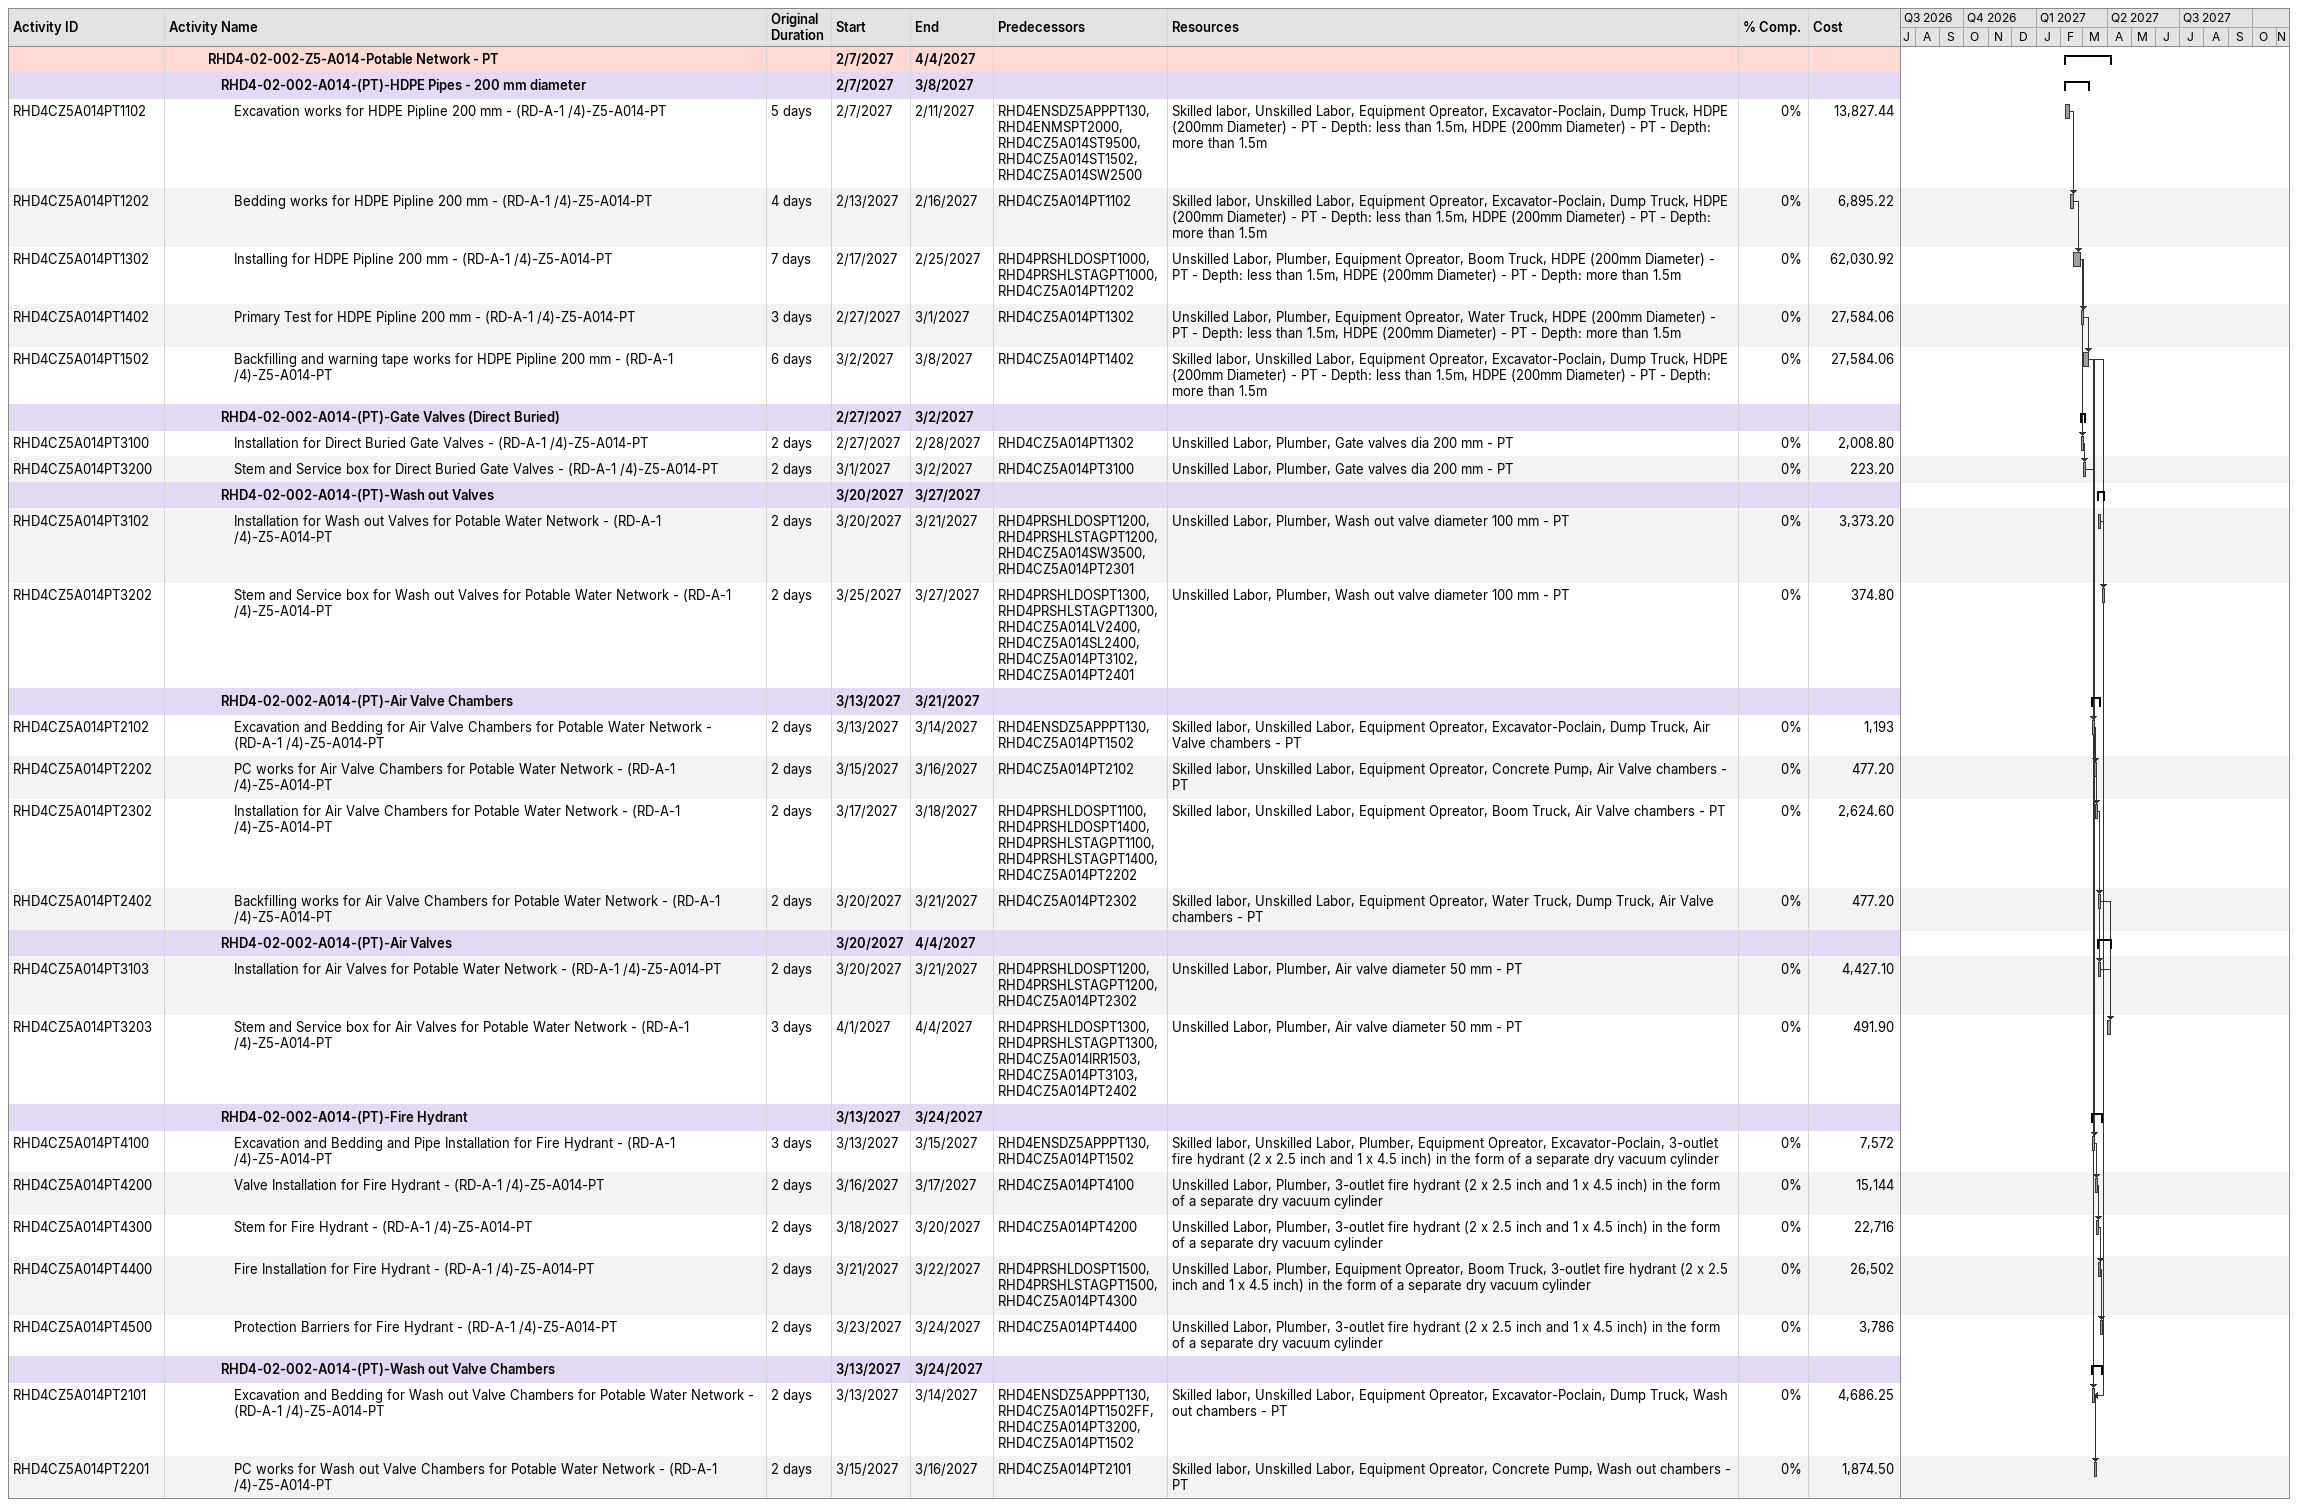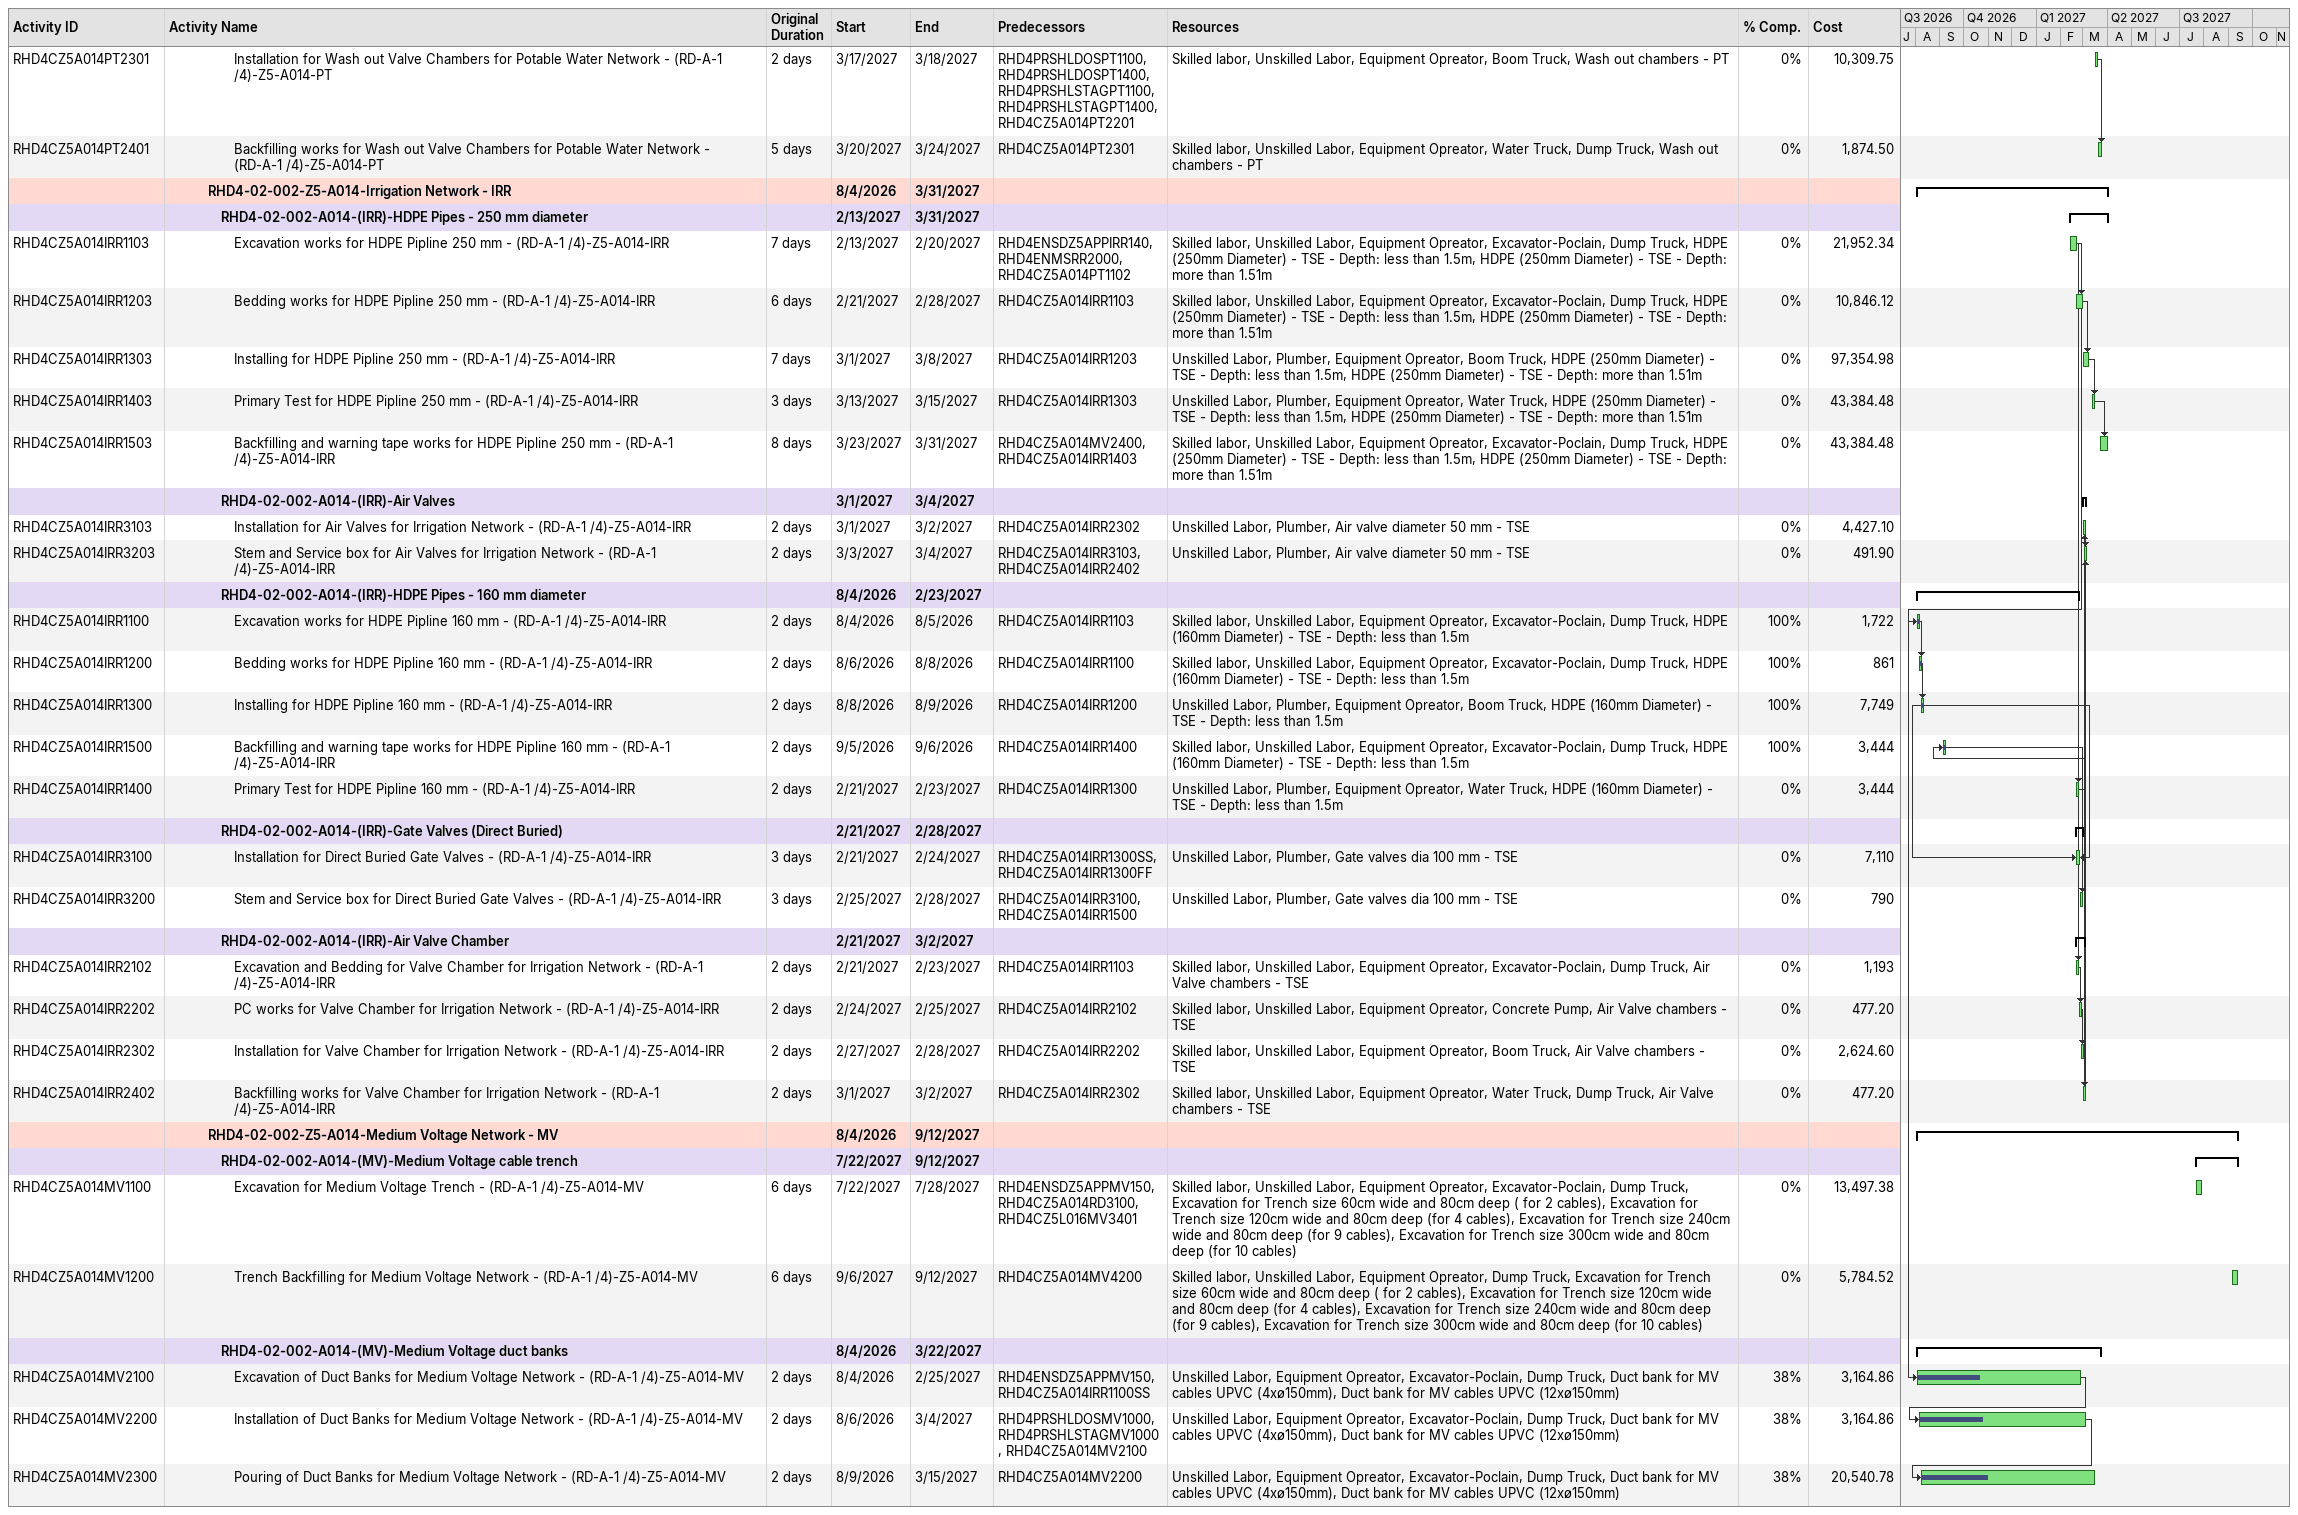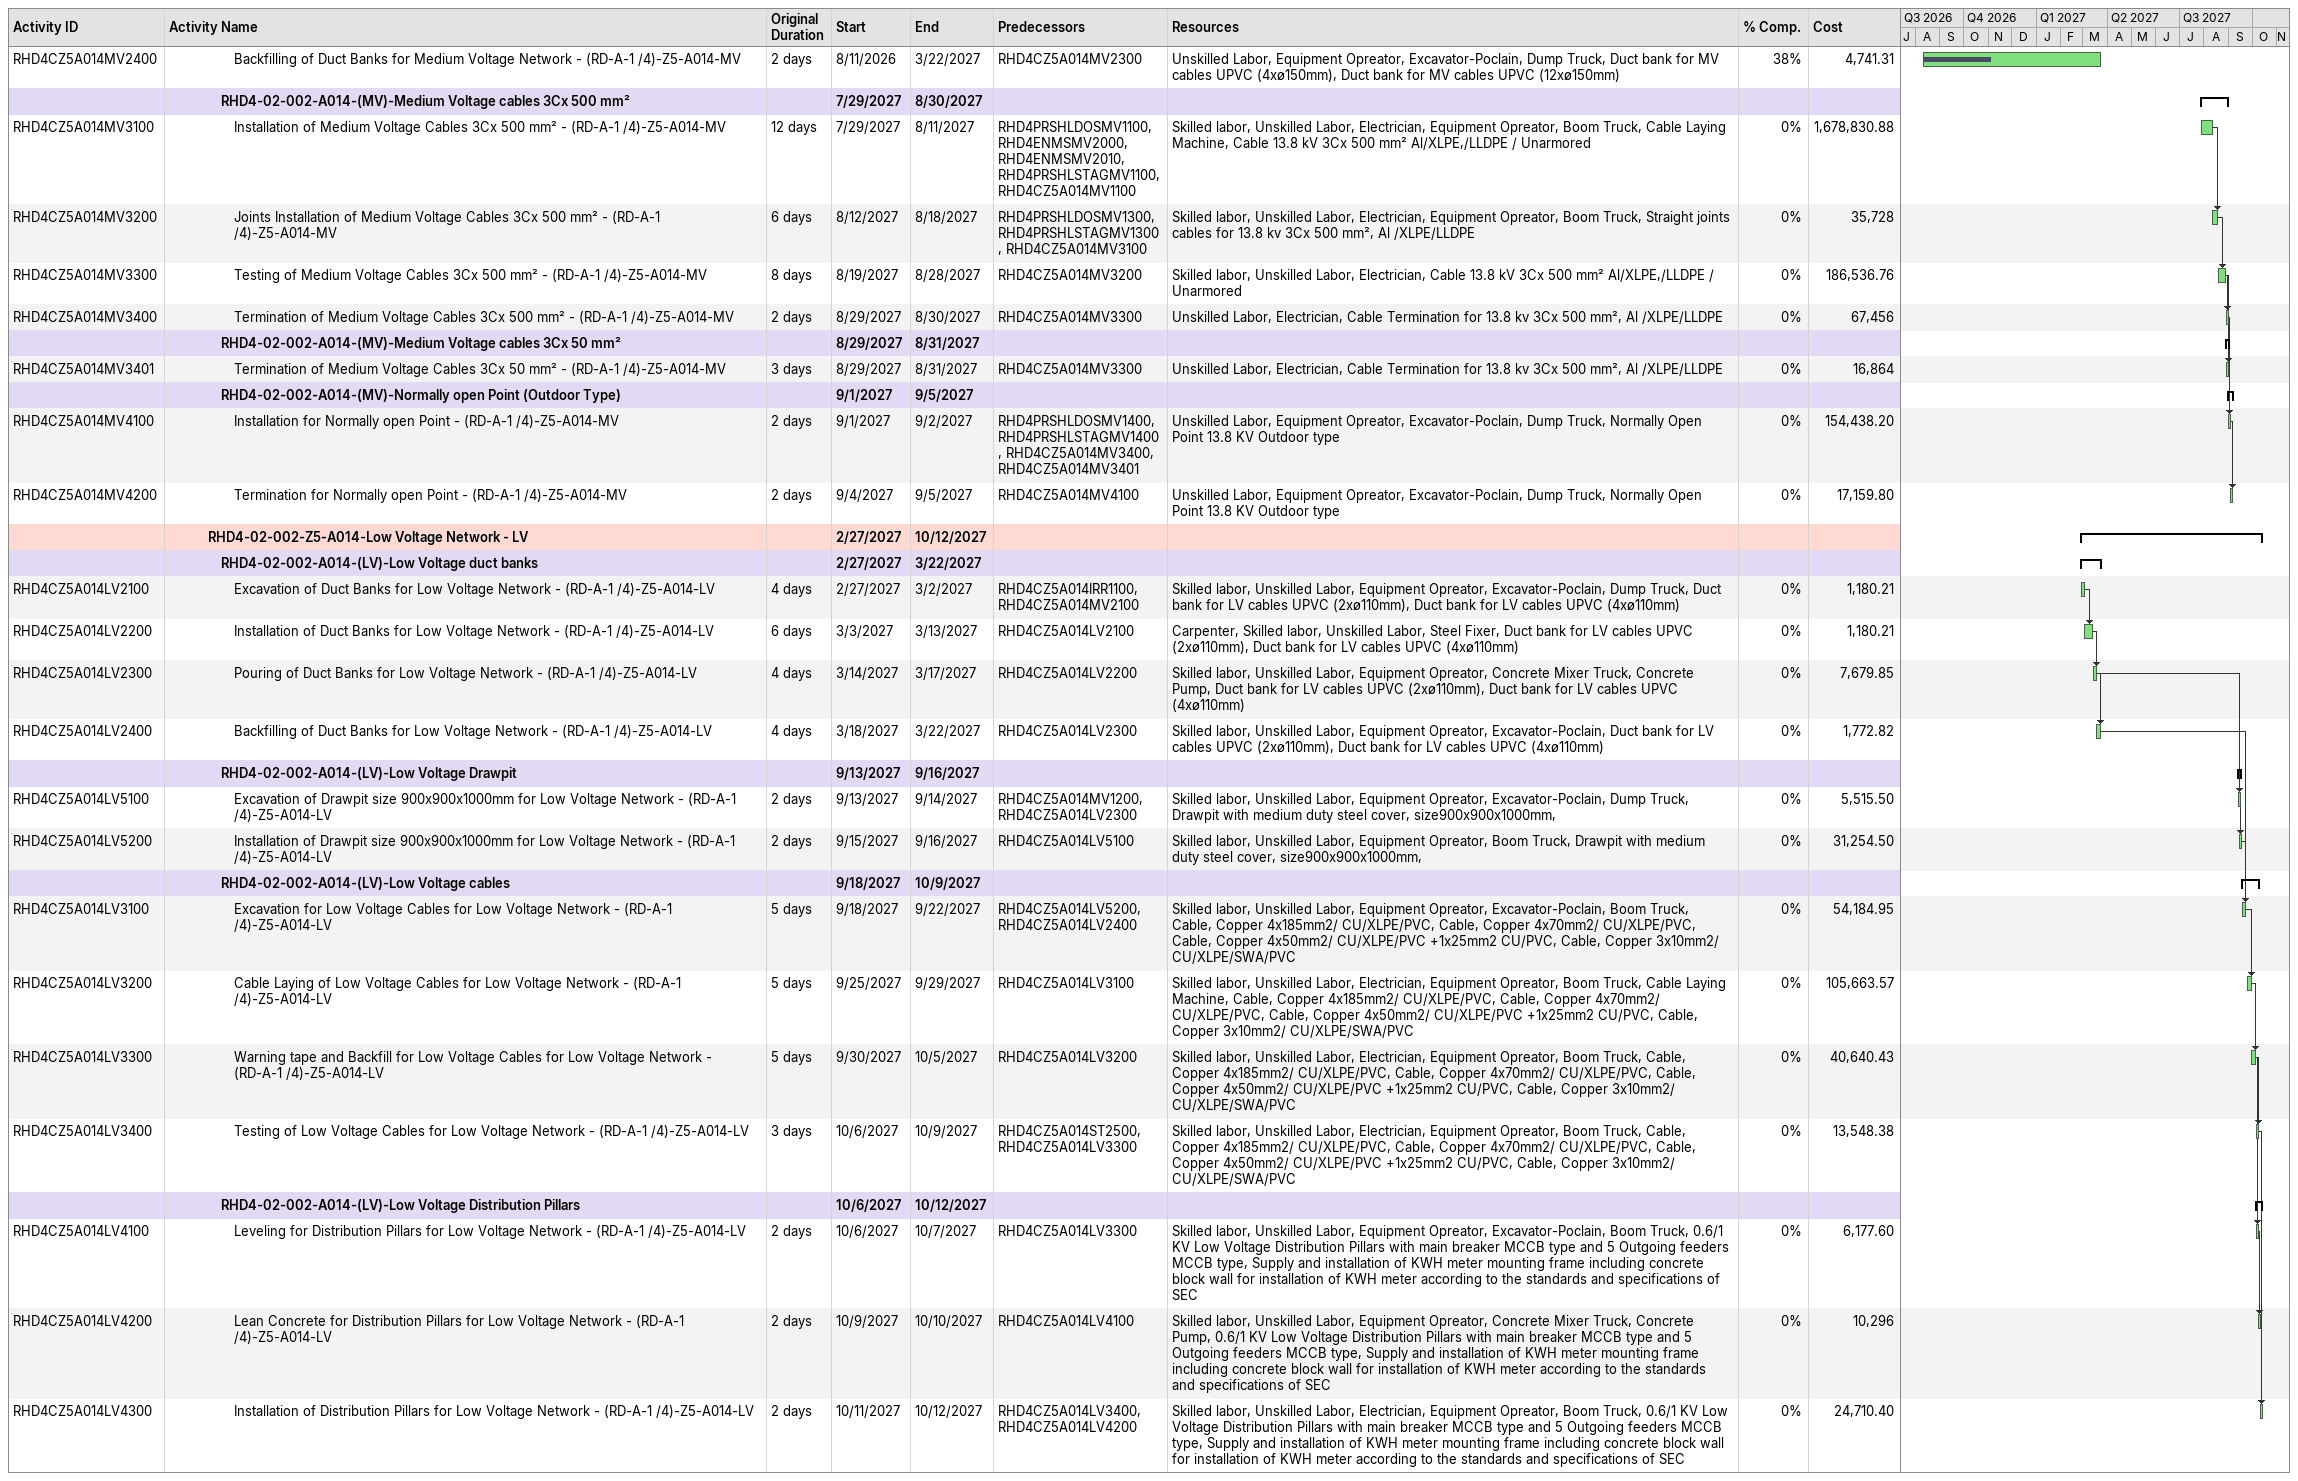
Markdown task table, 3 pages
| ID | Level | Task | Original duration | Start | Finish | Predecessors | Resources | % complete | Cost |
|---|---|---|---|---|---|---|---|---|---|
|  | 4 | **RHD4-02-002-Z5-A014-Potable Network - PT** |  | 2027-02-07 | 2027-04-04 |  |  |  |  |
|  | 5 | **RHD4-02-002-A014-(PT)-HDPE Pipes - 200 mm diameter** |  | 2027-02-07 | 2027-03-08 |  |  |  |  |
| RHD4CZ5A014PT1102 | 6 | Excavation works for HDPE Pipline 200 mm - (RD-A-1 /4)-Z5-A014-PT | 5d | 2027-02-07 | 2027-02-11 | RHD4ENSDZ5APPPT130, RHD4ENMSPT2000, RHD4CZ5A014ST9500, RHD4CZ5A014ST1502, RHD4CZ5A014SW2500 | Skilled labor, Unskilled Labor, Equipment Opreator, Excavator-Poclain, Dump Truck, HDPE (200mm Diameter) - PT - Depth: less than 1.5m, HDPE (200mm Diameter) - PT - Depth: more than 1.5m | 0 | 13827.44 |
| RHD4CZ5A014PT1202 | 6 | Bedding works for HDPE Pipline 200 mm - (RD-A-1 /4)-Z5-A014-PT | 4d | 2027-02-13 | 2027-02-16 | RHD4CZ5A014PT1102 | Skilled labor, Unskilled Labor, Equipment Opreator, Excavator-Poclain, Dump Truck, HDPE (200mm Diameter) - PT - Depth: less than 1.5m, HDPE (200mm Diameter) - PT - Depth: more than 1.5m | 0 | 6895.22 |
| RHD4CZ5A014PT1302 | 6 | Installing for HDPE Pipline 200 mm - (RD-A-1 /4)-Z5-A014-PT | 7d | 2027-02-17 | 2027-02-25 | RHD4PRSHLDOSPT1000, RHD4PRSHLSTAGPT1000, RHD4CZ5A014PT1202 | Unskilled Labor, Plumber, Equipment Opreator, Boom Truck, HDPE (200mm Diameter) - PT - Depth: less than 1.5m, HDPE (200mm Diameter) - PT - Depth: more than 1.5m | 0 | 62030.92 |
| RHD4CZ5A014PT1402 | 6 | Primary Test for HDPE Pipline 200 mm - (RD-A-1 /4)-Z5-A014-PT | 3d | 2027-02-27 | 2027-03-01 | RHD4CZ5A014PT1302 | Unskilled Labor, Plumber, Equipment Opreator, Water Truck, HDPE (200mm Diameter) - PT - Depth: less than 1.5m, HDPE (200mm Diameter) - PT - Depth: more than 1.5m | 0 | 27584.06 |
| RHD4CZ5A014PT1502 | 6 | Backfilling and warning tape works for HDPE Pipline 200 mm - (RD-A-1 /4)-Z5-A014-PT | 6d | 2027-03-02 | 2027-03-08 | RHD4CZ5A014PT1402 | Skilled labor, Unskilled Labor, Equipment Opreator, Excavator-Poclain, Dump Truck, HDPE (200mm Diameter) - PT - Depth: less than 1.5m, HDPE (200mm Diameter) - PT - Depth: more than 1.5m | 0 | 27584.06 |
|  | 5 | **RHD4-02-002-A014-(PT)-Gate Valves (Direct Buried)** |  | 2027-02-27 | 2027-03-02 |  |  |  |  |
| RHD4CZ5A014PT3100 | 6 | Installation for Direct Buried Gate Valves - (RD-A-1 /4)-Z5-A014-PT | 2d | 2027-02-27 | 2027-02-28 | RHD4CZ5A014PT1302 | Unskilled Labor, Plumber, Gate valves dia 200 mm - PT | 0 | 2008.80 |
| RHD4CZ5A014PT3200 | 6 | Stem and Service box for Direct Buried Gate Valves - (RD-A-1 /4)-Z5-A014-PT | 2d | 2027-03-01 | 2027-03-02 | RHD4CZ5A014PT3100 | Unskilled Labor, Plumber, Gate valves dia 200 mm - PT | 0 | 223.20 |
|  | 5 | **RHD4-02-002-A014-(PT)-Wash out Valves** |  | 2027-03-20 | 2027-03-27 |  |  |  |  |
| RHD4CZ5A014PT3102 | 6 | Installation for Wash out Valves for Potable Water Network - (RD-A-1 /4)-Z5-A014-PT | 2d | 2027-03-20 | 2027-03-21 | RHD4PRSHLDOSPT1200, RHD4PRSHLSTAGPT1200, RHD4CZ5A014SW3500, RHD4CZ5A014PT2301 | Unskilled Labor, Plumber, Wash out valve diameter 100 mm - PT | 0 | 3373.20 |
| RHD4CZ5A014PT3202 | 6 | Stem and Service box for Wash out Valves for Potable Water Network - (RD-A-1 /4)-Z5-A014-PT | 2d | 2027-03-25 | 2027-03-27 | RHD4PRSHLDOSPT1300, RHD4PRSHLSTAGPT1300, RHD4CZ5A014LV2400, RHD4CZ5A014SL2400, RHD4CZ5A014PT3102, RHD4CZ5A014PT2401 | Unskilled Labor, Plumber, Wash out valve diameter 100 mm - PT | 0 | 374.80 |
|  | 5 | **RHD4-02-002-A014-(PT)-Air Valve Chambers** |  | 2027-03-13 | 2027-03-21 |  |  |  |  |
| RHD4CZ5A014PT2102 | 6 | Excavation and Bedding for Air Valve Chambers for Potable Water Network - (RD-A-1 /4)-Z5-A014-PT | 2d | 2027-03-13 | 2027-03-14 | RHD4ENSDZ5APPPT130, RHD4CZ5A014PT1502 | Skilled labor, Unskilled Labor, Equipment Opreator, Excavator-Poclain, Dump Truck, Air Valve chambers - PT | 0 | 1193 |
| RHD4CZ5A014PT2202 | 6 | PC works for Air Valve Chambers for Potable Water Network - (RD-A-1 /4)-Z5-A014-PT | 2d | 2027-03-15 | 2027-03-16 | RHD4CZ5A014PT2102 | Skilled labor, Unskilled Labor, Equipment Opreator, Concrete Pump, Air Valve chambers - PT | 0 | 477.20 |
| RHD4CZ5A014PT2302 | 6 | Installation for Air Valve Chambers for Potable Water Network - (RD-A-1 /4)-Z5-A014-PT | 2d | 2027-03-17 | 2027-03-18 | RHD4PRSHLDOSPT1100, RHD4PRSHLDOSPT1400, RHD4PRSHLSTAGPT1100, RHD4PRSHLSTAGPT1400, RHD4CZ5A014PT2202 | Skilled labor, Unskilled Labor, Equipment Opreator, Boom Truck, Air Valve chambers - PT | 0 | 2624.60 |
| RHD4CZ5A014PT2402 | 6 | Backfilling works for Air Valve Chambers for Potable Water Network - (RD-A-1 /4)-Z5-A014-PT | 2d | 2027-03-20 | 2027-03-21 | RHD4CZ5A014PT2302 | Skilled labor, Unskilled Labor, Equipment Opreator, Water Truck, Dump Truck, Air Valve chambers - PT | 0 | 477.20 |
|  | 5 | **RHD4-02-002-A014-(PT)-Air Valves** |  | 2027-03-20 | 2027-04-04 |  |  |  |  |
| RHD4CZ5A014PT3103 | 6 | Installation for Air Valves for Potable Water Network - (RD-A-1 /4)-Z5-A014-PT | 2d | 2027-03-20 | 2027-03-21 | RHD4PRSHLDOSPT1200, RHD4PRSHLSTAGPT1200, RHD4CZ5A014PT2302 | Unskilled Labor, Plumber, Air valve diameter 50 mm - PT | 0 | 4427.10 |
| RHD4CZ5A014PT3203 | 6 | Stem and Service box for Air Valves for Potable Water Network - (RD-A-1 /4)-Z5-A014-PT | 3d | 2027-04-01 | 2027-04-04 | RHD4PRSHLDOSPT1300, RHD4PRSHLSTAGPT1300, RHD4CZ5A014IRR1503, RHD4CZ5A014PT3103, RHD4CZ5A014PT2402 | Unskilled Labor, Plumber, Air valve diameter 50 mm - PT | 0 | 491.90 |
|  | 5 | **RHD4-02-002-A014-(PT)-Fire Hydrant** |  | 2027-03-13 | 2027-03-24 |  |  |  |  |
| RHD4CZ5A014PT4100 | 6 | Excavation and Bedding and Pipe Installation for Fire Hydrant - (RD-A-1 /4)-Z5-A014-PT | 3d | 2027-03-13 | 2027-03-15 | RHD4ENSDZ5APPPT130, RHD4CZ5A014PT1502 | Skilled labor, Unskilled Labor, Plumber, Equipment Opreator, Excavator-Poclain, 3-outlet fire hydrant (2 x 2.5 inch and 1 x 4.5 inch) in the form of a separate dry vacuum cylinder | 0 | 7572 |
| RHD4CZ5A014PT4200 | 6 | Valve Installation for Fire Hydrant - (RD-A-1 /4)-Z5-A014-PT | 2d | 2027-03-16 | 2027-03-17 | RHD4CZ5A014PT4100 | Unskilled Labor, Plumber, 3-outlet fire hydrant (2 x 2.5 inch and 1 x 4.5 inch) in the form of a separate dry vacuum cylinder | 0 | 15144 |
| RHD4CZ5A014PT4300 | 6 | Stem for Fire Hydrant - (RD-A-1 /4)-Z5-A014-PT | 2d | 2027-03-18 | 2027-03-20 | RHD4CZ5A014PT4200 | Unskilled Labor, Plumber, 3-outlet fire hydrant (2 x 2.5 inch and 1 x 4.5 inch) in the form of a separate dry vacuum cylinder | 0 | 22716 |
| RHD4CZ5A014PT4400 | 6 | Fire Installation for Fire Hydrant - (RD-A-1 /4)-Z5-A014-PT | 2d | 2027-03-21 | 2027-03-22 | RHD4PRSHLDOSPT1500, RHD4PRSHLSTAGPT1500, RHD4CZ5A014PT4300 | Unskilled Labor, Plumber, Equipment Opreator, Boom Truck, 3-outlet fire hydrant (2 x 2.5 inch and 1 x 4.5 inch) in the form of a separate dry vacuum cylinder | 0 | 26502 |
| RHD4CZ5A014PT4500 | 6 | Protection Barriers for Fire Hydrant - (RD-A-1 /4)-Z5-A014-PT | 2d | 2027-03-23 | 2027-03-24 | RHD4CZ5A014PT4400 | Unskilled Labor, Plumber, 3-outlet fire hydrant (2 x 2.5 inch and 1 x 4.5 inch) in the form of a separate dry vacuum cylinder | 0 | 3786 |
|  | 5 | **RHD4-02-002-A014-(PT)-Wash out Valve Chambers** |  | 2027-03-13 | 2027-03-24 |  |  |  |  |
| RHD4CZ5A014PT2101 | 6 | Excavation and Bedding for Wash out Valve Chambers for Potable Water Network - (RD-A-1 /4)-Z5-A014-PT | 2d | 2027-03-13 | 2027-03-14 | RHD4ENSDZ5APPPT130, RHD4CZ5A014PT1502FF, RHD4CZ5A014PT3200, RHD4CZ5A014PT1502 | Skilled labor, Unskilled Labor, Equipment Opreator, Excavator-Poclain, Dump Truck, Wash out chambers - PT | 0 | 4686.25 |
| RHD4CZ5A014PT2201 | 6 | PC works for Wash out Valve Chambers for Potable Water Network - (RD-A-1 /4)-Z5-A014-PT | 2d | 2027-03-15 | 2027-03-16 | RHD4CZ5A014PT2101 | Skilled labor, Unskilled Labor, Equipment Opreator, Concrete Pump, Wash out chambers - PT | 0 | 1874.50 |
| RHD4CZ5A014PT2301 | 6 | Installation for Wash out Valve Chambers for Potable Water Network - (RD-A-1 /4)-Z5-A014-PT | 2d | 2027-03-17 | 2027-03-18 | RHD4PRSHLDOSPT1100, RHD4PRSHLDOSPT1400, RHD4PRSHLSTAGPT1100, RHD4PRSHLSTAGPT1400, RHD4CZ5A014PT2201 | Skilled labor, Unskilled Labor, Equipment Opreator, Boom Truck, Wash out chambers - PT | 0 | 10309.75 |
| RHD4CZ5A014PT2401 | 6 | Backfilling works for Wash out Valve Chambers for Potable Water Network - (RD-A-1 /4)-Z5-A014-PT | 5d | 2027-03-20 | 2027-03-24 | RHD4CZ5A014PT2301 | Skilled labor, Unskilled Labor, Equipment Opreator, Water Truck, Dump Truck, Wash out chambers - PT | 0 | 1874.50 |
|  | 4 | **RHD4-02-002-Z5-A014-Irrigation Network - IRR** |  | 2026-08-04 | 2027-03-31 |  |  |  |  |
|  | 5 | **RHD4-02-002-A014-(IRR)-HDPE Pipes - 250 mm diameter** |  | 2027-02-13 | 2027-03-31 |  |  |  |  |
| RHD4CZ5A014IRR1103 | 6 | Excavation works for HDPE Pipline 250 mm - (RD-A-1 /4)-Z5-A014-IRR | 7d | 2027-02-13 | 2027-02-20 | RHD4ENSDZ5APPIRR140, RHD4ENMSRR2000, RHD4CZ5A014PT1102 | Skilled labor, Unskilled Labor, Equipment Opreator, Excavator-Poclain, Dump Truck, HDPE (250mm Diameter) - TSE - Depth: less than 1.5m, HDPE (250mm Diameter) - TSE - Depth: more than 1.51m | 0 | 21952.34 |
| RHD4CZ5A014IRR1203 | 6 | Bedding works for HDPE Pipline 250 mm - (RD-A-1 /4)-Z5-A014-IRR | 6d | 2027-02-21 | 2027-02-28 | RHD4CZ5A014IRR1103 | Skilled labor, Unskilled Labor, Equipment Opreator, Excavator-Poclain, Dump Truck, HDPE (250mm Diameter) - TSE - Depth: less than 1.5m, HDPE (250mm Diameter) - TSE - Depth: more than 1.51m | 0 | 10846.12 |
| RHD4CZ5A014IRR1303 | 6 | Installing for HDPE Pipline 250 mm - (RD-A-1 /4)-Z5-A014-IRR | 7d | 2027-03-01 | 2027-03-08 | RHD4CZ5A014IRR1203 | Unskilled Labor, Plumber, Equipment Opreator, Boom Truck, HDPE (250mm Diameter) - TSE - Depth: less than 1.5m, HDPE (250mm Diameter) - TSE - Depth: more than 1.51m | 0 | 97354.98 |
| RHD4CZ5A014IRR1403 | 6 | Primary Test for HDPE Pipline 250 mm - (RD-A-1 /4)-Z5-A014-IRR | 3d | 2027-03-13 | 2027-03-15 | RHD4CZ5A014IRR1303 | Unskilled Labor, Plumber, Equipment Opreator, Water Truck, HDPE (250mm Diameter) - TSE - Depth: less than 1.5m, HDPE (250mm Diameter) - TSE - Depth: more than 1.51m | 0 | 43384.48 |
| RHD4CZ5A014IRR1503 | 6 | Backfilling and warning tape works for HDPE Pipline 250 mm - (RD-A-1 /4)-Z5-A014-IRR | 8d | 2027-03-23 | 2027-03-31 | RHD4CZ5A014MV2400, RHD4CZ5A014IRR1403 | Skilled labor, Unskilled Labor, Equipment Opreator, Excavator-Poclain, Dump Truck, HDPE (250mm Diameter) - TSE - Depth: less than 1.5m, HDPE (250mm Diameter) - TSE - Depth: more than 1.51m | 0 | 43384.48 |
|  | 5 | **RHD4-02-002-A014-(IRR)-Air Valves** |  | 2027-03-01 | 2027-03-04 |  |  |  |  |
| RHD4CZ5A014IRR3103 | 6 | Installation for Air Valves for Irrigation Network - (RD-A-1 /4)-Z5-A014-IRR | 2d | 2027-03-01 | 2027-03-02 | RHD4CZ5A014IRR2302 | Unskilled Labor, Plumber, Air valve diameter 50 mm - TSE | 0 | 4427.10 |
| RHD4CZ5A014IRR3203 | 6 | Stem and Service box for Air Valves for Irrigation Network - (RD-A-1 /4)-Z5-A014-IRR | 2d | 2027-03-03 | 2027-03-04 | RHD4CZ5A014IRR3103, RHD4CZ5A014IRR2402 | Unskilled Labor, Plumber, Air valve diameter 50 mm - TSE | 0 | 491.90 |
|  | 5 | **RHD4-02-002-A014-(IRR)-HDPE Pipes - 160 mm diameter** |  | 2026-08-04 | 2027-02-23 |  |  |  |  |
| RHD4CZ5A014IRR1100 | 6 | Excavation works for HDPE Pipline 160 mm - (RD-A-1 /4)-Z5-A014-IRR | 2d | 2026-08-04 | 2026-08-05 | RHD4CZ5A014IRR1103 | Skilled labor, Unskilled Labor, Equipment Opreator, Excavator-Poclain, Dump Truck, HDPE (160mm Diameter) - TSE - Depth: less than 1.5m | 100 | 1722 |
| RHD4CZ5A014IRR1200 | 6 | Bedding works for HDPE Pipline 160 mm - (RD-A-1 /4)-Z5-A014-IRR | 2d | 2026-08-06 | 2026-08-08 | RHD4CZ5A014IRR1100 | Skilled labor, Unskilled Labor, Equipment Opreator, Excavator-Poclain, Dump Truck, HDPE (160mm Diameter) - TSE - Depth: less than 1.5m | 100 | 861 |
| RHD4CZ5A014IRR1300 | 6 | Installing for HDPE Pipline 160 mm - (RD-A-1 /4)-Z5-A014-IRR | 2d | 2026-08-08 | 2026-08-09 | RHD4CZ5A014IRR1200 | Unskilled Labor, Plumber, Equipment Opreator, Boom Truck, HDPE (160mm Diameter) - TSE - Depth: less than 1.5m | 100 | 7749 |
| RHD4CZ5A014IRR1500 | 6 | Backfilling and warning tape works for HDPE Pipline 160 mm - (RD-A-1 /4)-Z5-A014-IRR | 2d | 2026-09-05 | 2026-09-06 | RHD4CZ5A014IRR1400 | Skilled labor, Unskilled Labor, Equipment Opreator, Excavator-Poclain, Dump Truck, HDPE (160mm Diameter) - TSE - Depth: less than 1.5m | 100 | 3444 |
| RHD4CZ5A014IRR1400 | 6 | Primary Test for HDPE Pipline 160 mm - (RD-A-1 /4)-Z5-A014-IRR | 2d | 2027-02-21 | 2027-02-23 | RHD4CZ5A014IRR1300 | Unskilled Labor, Plumber, Equipment Opreator, Water Truck, HDPE (160mm Diameter) - TSE - Depth: less than 1.5m | 0 | 3444 |
|  | 5 | **RHD4-02-002-A014-(IRR)-Gate Valves (Direct Buried)** |  | 2027-02-21 | 2027-02-28 |  |  |  |  |
| RHD4CZ5A014IRR3100 | 6 | Installation for Direct Buried Gate Valves - (RD-A-1 /4)-Z5-A014-IRR | 3d | 2027-02-21 | 2027-02-24 | RHD4CZ5A014IRR1300SS, RHD4CZ5A014IRR1300FF | Unskilled Labor, Plumber, Gate valves dia 100 mm - TSE | 0 | 7110 |
| RHD4CZ5A014IRR3200 | 6 | Stem and Service box for Direct Buried Gate Valves - (RD-A-1 /4)-Z5-A014-IRR | 3d | 2027-02-25 | 2027-02-28 | RHD4CZ5A014IRR3100, RHD4CZ5A014IRR1500 | Unskilled Labor, Plumber, Gate valves dia 100 mm - TSE | 0 | 790 |
|  | 5 | **RHD4-02-002-A014-(IRR)-Air Valve Chamber** |  | 2027-02-21 | 2027-03-02 |  |  |  |  |
| RHD4CZ5A014IRR2102 | 6 | Excavation and Bedding for Valve Chamber for Irrigation Network - (RD-A-1 /4)-Z5-A014-IRR | 2d | 2027-02-21 | 2027-02-23 | RHD4CZ5A014IRR1103 | Skilled labor, Unskilled Labor, Equipment Opreator, Excavator-Poclain, Dump Truck, Air Valve chambers - TSE | 0 | 1193 |
| RHD4CZ5A014IRR2202 | 6 | PC works for Valve Chamber for Irrigation Network - (RD-A-1 /4)-Z5-A014-IRR | 2d | 2027-02-24 | 2027-02-25 | RHD4CZ5A014IRR2102 | Skilled labor, Unskilled Labor, Equipment Opreator, Concrete Pump, Air Valve chambers - TSE | 0 | 477.20 |
| RHD4CZ5A014IRR2302 | 6 | Installation for Valve Chamber for Irrigation Network - (RD-A-1 /4)-Z5-A014-IRR | 2d | 2027-02-27 | 2027-02-28 | RHD4CZ5A014IRR2202 | Skilled labor, Unskilled Labor, Equipment Opreator, Boom Truck, Air Valve chambers - TSE | 0 | 2624.60 |
| RHD4CZ5A014IRR2402 | 6 | Backfilling works for Valve Chamber for Irrigation Network - (RD-A-1 /4)-Z5-A014-IRR | 2d | 2027-03-01 | 2027-03-02 | RHD4CZ5A014IRR2302 | Skilled labor, Unskilled Labor, Equipment Opreator, Water Truck, Dump Truck, Air Valve chambers - TSE | 0 | 477.20 |
|  | 4 | **RHD4-02-002-Z5-A014-Medium Voltage Network - MV** |  | 2026-08-04 | 2027-09-12 |  |  |  |  |
|  | 5 | **RHD4-02-002-A014-(MV)-Medium Voltage cable trench** |  | 2027-07-22 | 2027-09-12 |  |  |  |  |
| RHD4CZ5A014MV1100 | 6 | Excavation for Medium Voltage Trench - (RD-A-1 /4)-Z5-A014-MV | 6d | 2027-07-22 | 2027-07-28 | RHD4ENSDZ5APPMV150, RHD4CZ5A014RD3100, RHD4CZ5L016MV3401 | Skilled labor, Unskilled Labor, Equipment Opreator, Excavator-Poclain, Dump Truck, Excavation for Trench size 60cm wide and 80cm deep ( for 2 cables), Excavation for Trench size 120cm wide and 80cm deep (for 4 cables), Excavation for Trench size 240cm wide and 80cm deep (for 9 cables), Excavation for Trench size 300cm wide and 80cm deep (for 10 cables) | 0 | 13497.38 |
| RHD4CZ5A014MV1200 | 6 | Trench Backfilling for Medium Voltage Network - (RD-A-1 /4)-Z5-A014-MV | 6d | 2027-09-06 | 2027-09-12 | RHD4CZ5A014MV4200 | Skilled labor, Unskilled Labor, Equipment Opreator, Dump Truck, Excavation for Trench size 60cm wide and 80cm deep ( for 2 cables), Excavation for Trench size 120cm wide and 80cm deep (for 4 cables), Excavation for Trench size 240cm wide and 80cm deep (for 9 cables), Excavation for Trench size 300cm wide and 80cm deep (for 10 cables) | 0 | 5784.52 |
|  | 5 | **RHD4-02-002-A014-(MV)-Medium Voltage duct banks** |  | 2026-08-04 | 2027-03-22 |  |  |  |  |
| RHD4CZ5A014MV2100 | 6 | Excavation of Duct Banks for Medium Voltage Network - (RD-A-1 /4)-Z5-A014-MV | 2d | 2026-08-04 | 2027-02-25 | RHD4ENSDZ5APPMV150, RHD4CZ5A014IRR1100SS | Unskilled Labor, Equipment Opreator, Excavator-Poclain, Dump Truck, Duct bank for MV cables UPVC (4xø150mm), Duct bank for MV cables UPVC (12xø150mm) | 38 | 3164.86 |
| RHD4CZ5A014MV2200 | 6 | Installation of Duct Banks for Medium Voltage Network - (RD-A-1 /4)-Z5-A014-MV | 2d | 2026-08-06 | 2027-03-04 | RHD4PRSHLDOSMV1000, RHD4PRSHLSTAGMV1000, RHD4CZ5A014MV2100 | Unskilled Labor, Equipment Opreator, Excavator-Poclain, Dump Truck, Duct bank for MV cables UPVC (4xø150mm), Duct bank for MV cables UPVC (12xø150mm) | 38 | 3164.86 |
| RHD4CZ5A014MV2300 | 6 | Pouring of Duct Banks for Medium Voltage Network - (RD-A-1 /4)-Z5-A014-MV | 2d | 2026-08-09 | 2027-03-15 | RHD4CZ5A014MV2200 | Unskilled Labor, Equipment Opreator, Excavator-Poclain, Dump Truck, Duct bank for MV cables UPVC (4xø150mm), Duct bank for MV cables UPVC (12xø150mm) | 38 | 20540.78 |
| RHD4CZ5A014MV2400 | 6 | Backfilling of Duct Banks for Medium Voltage Network - (RD-A-1 /4)-Z5-A014-MV | 2d | 2026-08-11 | 2027-03-22 | RHD4CZ5A014MV2300 | Unskilled Labor, Equipment Opreator, Excavator-Poclain, Dump Truck, Duct bank for MV cables UPVC (4xø150mm), Duct bank for MV cables UPVC (12xø150mm) | 38 | 4741.31 |
|  | 5 | **RHD4-02-002-A014-(MV)-Medium Voltage cables 3Cx 500 mm²** |  | 2027-07-29 | 2027-08-30 |  |  |  |  |
| RHD4CZ5A014MV3100 | 6 | Installation of Medium Voltage Cables 3Cx 500 mm² - (RD-A-1 /4)-Z5-A014-MV | 12d | 2027-07-29 | 2027-08-11 | RHD4PRSHLDOSMV1100, RHD4ENMSMV2000, RHD4ENMSMV2010, RHD4PRSHLSTAGMV1100, RHD4CZ5A014MV1100 | Skilled labor, Unskilled Labor, Electrician, Equipment Opreator, Boom Truck, Cable Laying Machine, Cable 13.8 kV 3Cx 500 mm² Al/XLPE,/LLDPE / Unarmored | 0 | 1678830.88 |
| RHD4CZ5A014MV3200 | 6 | Joints Installation of Medium Voltage Cables 3Cx 500 mm² - (RD-A-1 /4)-Z5-A014-MV | 6d | 2027-08-12 | 2027-08-18 | RHD4PRSHLDOSMV1300, RHD4PRSHLSTAGMV1300, RHD4CZ5A014MV3100 | Skilled labor, Unskilled Labor, Electrician, Equipment Opreator, Boom Truck, Straight joints cables for 13.8 kv 3Cx 500 mm², Al /XLPE/LLDPE | 0 | 35728 |
| RHD4CZ5A014MV3300 | 6 | Testing of Medium Voltage Cables 3Cx 500 mm² - (RD-A-1 /4)-Z5-A014-MV | 8d | 2027-08-19 | 2027-08-28 | RHD4CZ5A014MV3200 | Skilled labor, Unskilled Labor, Electrician, Cable 13.8 kV 3Cx 500 mm² Al/XLPE,/LLDPE / Unarmored | 0 | 186536.76 |
| RHD4CZ5A014MV3400 | 6 | Termination of Medium Voltage Cables 3Cx 500 mm² - (RD-A-1 /4)-Z5-A014-MV | 2d | 2027-08-29 | 2027-08-30 | RHD4CZ5A014MV3300 | Unskilled Labor, Electrician, Cable Termination for 13.8 kv 3Cx 500 mm², Al /XLPE/LLDPE | 0 | 67456 |
|  | 5 | **RHD4-02-002-A014-(MV)-Medium Voltage cables 3Cx 50 mm²** |  | 2027-08-29 | 2027-08-31 |  |  |  |  |
| RHD4CZ5A014MV3401 | 6 | Termination of Medium Voltage Cables 3Cx 50 mm² - (RD-A-1 /4)-Z5-A014-MV | 3d | 2027-08-29 | 2027-08-31 | RHD4CZ5A014MV3300 | Unskilled Labor, Electrician, Cable Termination for 13.8 kv 3Cx 500 mm², Al /XLPE/LLDPE | 0 | 16864 |
|  | 5 | **RHD4-02-002-A014-(MV)-Normally open Point (Outdoor Type)** |  | 2027-09-01 | 2027-09-05 |  |  |  |  |
| RHD4CZ5A014MV4100 | 6 | Installation for Normally open Point - (RD-A-1 /4)-Z5-A014-MV | 2d | 2027-09-01 | 2027-09-02 | RHD4PRSHLDOSMV1400, RHD4PRSHLSTAGMV1400, RHD4CZ5A014MV3400, RHD4CZ5A014MV3401 | Unskilled Labor, Equipment Opreator, Excavator-Poclain, Dump Truck, Normally Open Point 13.8 KV Outdoor type | 0 | 154438.20 |
| RHD4CZ5A014MV4200 | 6 | Termination for Normally open Point - (RD-A-1 /4)-Z5-A014-MV | 2d | 2027-09-04 | 2027-09-05 | RHD4CZ5A014MV4100 | Unskilled Labor, Equipment Opreator, Excavator-Poclain, Dump Truck, Normally Open Point 13.8 KV Outdoor type | 0 | 17159.80 |
|  | 4 | **RHD4-02-002-Z5-A014-Low Voltage Network - LV** |  | 2027-02-27 | 2027-10-12 |  |  |  |  |
|  | 5 | **RHD4-02-002-A014-(LV)-Low Voltage duct banks** |  | 2027-02-27 | 2027-03-22 |  |  |  |  |
| RHD4CZ5A014LV2100 | 6 | Excavation of Duct Banks for Low Voltage Network - (RD-A-1 /4)-Z5-A014-LV | 4d | 2027-02-27 | 2027-03-02 | RHD4CZ5A014IRR1100, RHD4CZ5A014MV2100 | Skilled labor, Unskilled Labor, Equipment Opreator, Excavator-Poclain, Dump Truck, Duct bank for LV cables UPVC (2xø110mm), Duct bank for LV cables UPVC (4xø110mm) | 0 | 1180.21 |
| RHD4CZ5A014LV2200 | 6 | Installation of Duct Banks for Low Voltage Network - (RD-A-1 /4)-Z5-A014-LV | 6d | 2027-03-03 | 2027-03-13 | RHD4CZ5A014LV2100 | Carpenter, Skilled labor, Unskilled Labor, Steel Fixer, Duct bank for LV cables UPVC (2xø110mm), Duct bank for LV cables UPVC (4xø110mm) | 0 | 1180.21 |
| RHD4CZ5A014LV2300 | 6 | Pouring of Duct Banks for Low Voltage Network - (RD-A-1 /4)-Z5-A014-LV | 4d | 2027-03-14 | 2027-03-17 | RHD4CZ5A014LV2200 | Skilled labor, Unskilled Labor, Equipment Opreator, Concrete Mixer Truck, Concrete Pump, Duct bank for LV cables UPVC (2xø110mm), Duct bank for LV cables UPVC (4xø110mm) | 0 | 7679.85 |
| RHD4CZ5A014LV2400 | 6 | Backfilling of Duct Banks for Low Voltage Network - (RD-A-1 /4)-Z5-A014-LV | 4d | 2027-03-18 | 2027-03-22 | RHD4CZ5A014LV2300 | Skilled labor, Unskilled Labor, Equipment Opreator, Excavator-Poclain, Duct bank for LV cables UPVC (2xø110mm), Duct bank for LV cables UPVC (4xø110mm) | 0 | 1772.82 |
|  | 5 | **RHD4-02-002-A014-(LV)-Low Voltage Drawpit** |  | 2027-09-13 | 2027-09-16 |  |  |  |  |
| RHD4CZ5A014LV5100 | 6 | Excavation of Drawpit size 900x900x1000mm for Low Voltage Network - (RD-A-1 /4)-Z5-A014-LV | 2d | 2027-09-13 | 2027-09-14 | RHD4CZ5A014MV1200, RHD4CZ5A014LV2300 | Skilled labor, Unskilled Labor, Equipment Opreator, Excavator-Poclain, Dump Truck, Drawpit with medium duty steel cover, size900x900x1000mm, | 0 | 5515.50 |
| RHD4CZ5A014LV5200 | 6 | Installation of Drawpit size 900x900x1000mm for Low Voltage Network - (RD-A-1 /4)-Z5-A014-LV | 2d | 2027-09-15 | 2027-09-16 | RHD4CZ5A014LV5100 | Skilled labor, Unskilled Labor, Equipment Opreator, Boom Truck, Drawpit with medium duty steel cover, size900x900x1000mm, | 0 | 31254.50 |
|  | 5 | **RHD4-02-002-A014-(LV)-Low Voltage cables** |  | 2027-09-18 | 2027-10-09 |  |  |  |  |
| RHD4CZ5A014LV3100 | 6 | Excavation for Low Voltage Cables for Low Voltage Network - (RD-A-1 /4)-Z5-A014-LV | 5d | 2027-09-18 | 2027-09-22 | RHD4CZ5A014LV5200, RHD4CZ5A014LV2400 | Skilled labor, Unskilled Labor, Equipment Opreator, Excavator-Poclain, Boom Truck, Cable, Copper 4x185mm2/ CU/XLPE/PVC, Cable, Copper 4x70mm2/ CU/XLPE/PVC, Cable, Copper 4x50mm2/ CU/XLPE/PVC +1x25mm2 CU/PVC, Cable, Copper 3x10mm2/ CU/XLPE/SWA/PVC | 0 | 54184.95 |
| RHD4CZ5A014LV3200 | 6 | Cable Laying of Low Voltage Cables for Low Voltage Network - (RD-A-1 /4)-Z5-A014-LV | 5d | 2027-09-25 | 2027-09-29 | RHD4CZ5A014LV3100 | Skilled labor, Unskilled Labor, Electrician, Equipment Opreator, Boom Truck, Cable Laying Machine, Cable, Copper 4x185mm2/ CU/XLPE/PVC, Cable, Copper 4x70mm2/ CU/XLPE/PVC, Cable, Copper 4x50mm2/ CU/XLPE/PVC +1x25mm2 CU/PVC, Cable, Copper 3x10mm2/ CU/XLPE/SWA/PVC | 0 | 105663.57 |
| RHD4CZ5A014LV3300 | 6 | Warning tape and Backfill for Low Voltage Cables for Low Voltage Network - (RD-A-1 /4)-Z5-A014-LV | 5d | 2027-09-30 | 2027-10-05 | RHD4CZ5A014LV3200 | Skilled labor, Unskilled Labor, Electrician, Equipment Opreator, Boom Truck, Cable, Copper 4x185mm2/ CU/XLPE/PVC, Cable, Copper 4x70mm2/ CU/XLPE/PVC, Cable, Copper 4x50mm2/ CU/XLPE/PVC +1x25mm2 CU/PVC, Cable, Copper 3x10mm2/ CU/XLPE/SWA/PVC | 0 | 40640.43 |
| RHD4CZ5A014LV3400 | 6 | Testing of Low Voltage Cables for Low Voltage Network - (RD-A-1 /4)-Z5-A014-LV | 3d | 2027-10-06 | 2027-10-09 | RHD4CZ5A014ST2500, RHD4CZ5A014LV3300 | Skilled labor, Unskilled Labor, Electrician, Equipment Opreator, Boom Truck, Cable, Copper 4x185mm2/ CU/XLPE/PVC, Cable, Copper 4x70mm2/ CU/XLPE/PVC, Cable, Copper 4x50mm2/ CU/XLPE/PVC +1x25mm2 CU/PVC, Cable, Copper 3x10mm2/ CU/XLPE/SWA/PVC | 0 | 13548.38 |
|  | 5 | **RHD4-02-002-A014-(LV)-Low Voltage Distribution Pillars** |  | 2027-10-06 | 2027-10-12 |  |  |  |  |
| RHD4CZ5A014LV4100 | 6 | Leveling for Distribution Pillars for Low Voltage Network - (RD-A-1 /4)-Z5-A014-LV | 2d | 2027-10-06 | 2027-10-07 | RHD4CZ5A014LV3300 | Skilled labor, Unskilled Labor, Equipment Opreator, Excavator-Poclain, Boom Truck, 0.6/1 KV Low Voltage Distribution Pillars with main breaker MCCB type and 5 Outgoing feeders MCCB type, Supply and installation of KWH meter mounting frame including concrete block wall for installation of KWH meter according to the standards and specifications of SEC | 0 | 6177.60 |
| RHD4CZ5A014LV4200 | 6 | Lean Concrete for Distribution Pillars for Low Voltage Network - (RD-A-1 /4)-Z5-A014-LV | 2d | 2027-10-09 | 2027-10-10 | RHD4CZ5A014LV4100 | Skilled labor, Unskilled Labor, Equipment Opreator, Concrete Mixer Truck, Concrete Pump, 0.6/1 KV Low Voltage Distribution Pillars with main breaker MCCB type and 5 Outgoing feeders MCCB type, Supply and installation of KWH meter mounting frame including concrete block wall for installation of KWH meter according to the standards and specifications of SEC | 0 | 10296 |
| RHD4CZ5A014LV4300 | 6 | Installation of Distribution Pillars for Low Voltage Network - (RD-A-1 /4)-Z5-A014-LV | 2d | 2027-10-11 | 2027-10-12 | RHD4CZ5A014LV3400, RHD4CZ5A014LV4200 | Skilled labor, Unskilled Labor, Electrician, Equipment Opreator, Boom Truck, 0.6/1 KV Low Voltage Distribution Pillars with main breaker MCCB type and 5 Outgoing feeders MCCB type, Supply and installation of KWH meter mounting frame including concrete block wall for installation of KWH meter according to the standards and specifications of SEC | 0 | 24710.40 |
